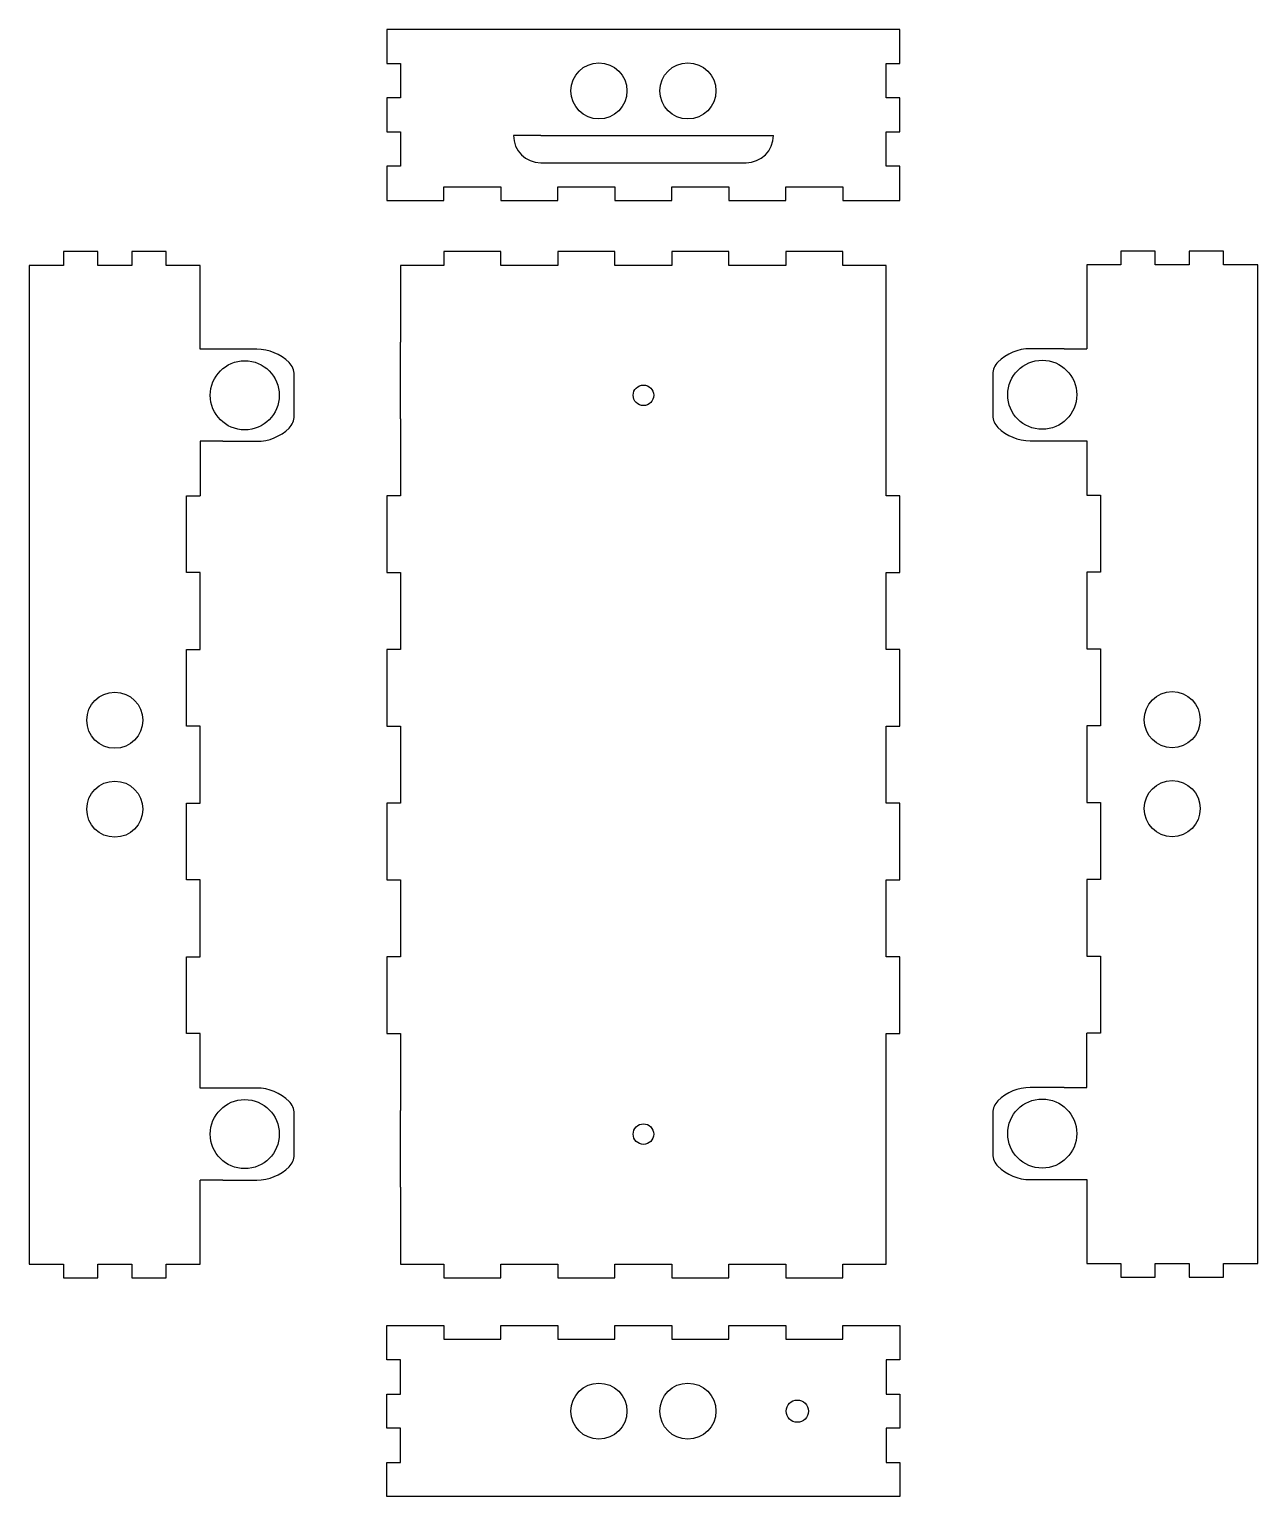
# Model space of a CAD drawing. Extents: x -180 to 180, y -214 to 215.
import ezdxf

# ---------------------------------------------------------------- set-up
doc = ezdxf.new("R2010")
doc.units = 0
doc.header["$MEASUREMENT"] = 0
doc.layers.add('MODELSKETCH_VISIBLE', color=7, linetype='CONTINUOUS')

msp = doc.modelspace()

# ---------------------------------------------------------------- linework, layer by layer
at = {"layer": 'MODELSKETCH_VISIBLE'}
for p, q in [((-75, 215), (-75, 205)), ((-71, 215), (-75, 215)), ((71, 215), (-71, 215)), ((75, 215), (71, 215)), ((75, 205), (75, 215)), ((-75, 205), (-71, 205)), ((-71, 205), (-71, 195)), ((71, 195), (71, 205)), ((71, 205), (75, 205)), ((-75, 195), (-75, 185)), ((-71, 195), (-75, 195)), ((75, 195), (71, 195)), ((75, 185), (75, 195)), ((-75, 185), (-71, 185)), ((-71, 185), (-71, 175)), ((71, 175), (71, 185)), ((71, 185), (75, 185)), ((-30, 184), (-38, 184)), ((-30, 184), (30, 184)), ((30, 184), (38, 184)), ((-30, 176), (30, 176)), ((-75, 175), (-75, 165)), ((-71, 175), (-75, 175)), ((75, 175), (71, 175)), ((75, 165), (75, 175)), ((-58.33, 165), (-58.33, 169)), ((-58.33, 169), (-41.67, 169)), ((-41.67, 169), (-41.67, 165)), ((-25, 165), (-25, 169)), ((-25, 169), (-8.33, 169)), ((-8.33, 169), (-8.33, 165)), ((8.33, 165), (8.33, 169)), ((8.33, 169), (25, 169)), ((25, 169), (25, 165)), ((41.67, 165), (41.67, 169)), ((41.67, 169), (58.33, 169)), ((58.33, 169), (58.33, 165)), ((-75, 165), (-58.33, 165)), ((-41.67, 165), (-25, 165)), ((-8.33, 165), (8.33, 165)), ((25, 165), (41.67, 165)), ((58.33, 165), (75, 165)), ((139.62, 150.16), (139.62, 146.16)), ((149.62, 150.16), (139.62, 150.16)), ((149.62, 146.16), (149.62, 150.16)), ((159.62, 150.16), (159.62, 146.16)), ((169.62, 150.16), (159.62, 150.16)), ((169.62, 146.16), (169.62, 150.16)), ((-169.57, 146), (-179.57, 146)), ((-179.57, 146), (-179.57, -146)), ((-169.57, 150), (-169.57, 146)), ((-159.57, 150), (-169.57, 150)), ((-159.57, 146), (-159.57, 150)), ((-149.57, 146), (-159.57, 146)), ((-149.57, 150), (-149.57, 146)), ((-139.57, 150), (-149.57, 150)), ((-139.57, 146), (-139.57, 150)), ((-129.57, 146), (-139.57, 146)), ((-129.57, 123.54), (-129.57, 146)), ((-71, 146), (-71, 123.54)), ((-58.33, 146), (-71, 146)), ((-58.33, 150), (-58.33, 146)), ((-41.67, 150), (-58.33, 150)), ((-41.67, 146), (-41.67, 150)), ((-25, 146), (-41.67, 146)), ((-25, 150), (-25, 146)), ((-8.33, 150), (-25, 150)), ((-8.33, 146), (-8.33, 150)), ((8.33, 146), (-8.33, 146)), ((8.33, 150), (8.33, 146)), ((25, 150), (8.33, 150)), ((25, 146), (25, 150)), ((41.67, 146), (25, 146)), ((58.33, 150), (41.67, 150)), ((41.67, 150), (41.67, 146)), ((58.33, 146), (58.33, 150)), ((71, 146), (58.33, 146)), ((71, 123.54), (71, 146)), ((129.62, 146.16), (129.62, 123.7)), ((139.62, 146.16), (129.62, 146.16)), ((159.62, 146.16), (149.62, 146.16)), ((179.62, 146.16), (169.62, 146.16)), ((179.62, -145.84), (179.62, 146.16)), ((-129.57, 121.45), (-129.57, 123.54)), ((-123, 121.45), (-129.57, 121.45)), ((-113.07, 121.45), (-123, 121.45)), ((-71, 101.08), (-71, 123.54)), ((71, 101.08), (71, 123.54)), ((123.05, 121.61), (113.12, 121.61)), ((123.05, 121.61), (129.62, 121.61)), ((129.62, 123.7), (129.62, 121.61)), ((-102.13, 101.99), (-102.13, 114.01)), ((102.18, 114.18), (102.18, 102.15)), ((-71, 101.08), (-71, 78.61)), ((71, 78.61), (71, 101.08)), ((-129.57, 94.55), (-129.57, 78.61)), ((-123, 94.55), (-129.57, 94.55)), ((-123, 94.55), (-113.07, 94.55)), ((113.12, 94.71), (123.05, 94.71)), ((123.05, 94.71), (129.62, 94.71)), ((129.62, 94.71), (129.62, 78.78)), ((-133.57, 78.61), (-129.57, 78.61)), ((-133.57, 56.15), (-133.57, 78.61)), ((-75, 78.61), (-75, 56.15)), ((-71, 78.61), (-75, 78.61)), ((75, 78.61), (71, 78.61)), ((75, 56.15), (75, 78.61)), ((129.62, 78.78), (133.62, 78.78)), ((133.62, 78.78), (133.62, 56.31)), ((-129.57, 56.15), (-133.57, 56.15)), ((-129.57, 33.69), (-129.57, 56.15)), ((-75, 56.15), (-71, 56.15)), ((-71, 56.15), (-71, 33.69)), ((71, 33.69), (71, 56.15)), ((71, 56.15), (75, 56.15)), ((129.62, 56.31), (129.62, 33.85)), ((133.62, 56.31), (129.62, 56.31)), ((-133.57, 33.69), (-129.57, 33.69)), ((-133.57, 11.23), (-133.57, 33.69)), ((-75, 33.69), (-75, 11.23)), ((-71, 33.69), (-75, 33.69)), ((75, 33.69), (71, 33.69)), ((75, 11.23), (75, 33.69)), ((129.62, 33.85), (133.62, 33.85)), ((133.62, 33.85), (133.62, 11.39)), ((-129.57, 11.23), (-133.57, 11.23)), ((-129.57, -11.23), (-129.57, 11.23)), ((-75, 11.23), (-71, 11.23)), ((-71, 11.23), (-71, -11.23)), ((71, -11.23), (71, 11.23)), ((71, 11.23), (75, 11.23)), ((129.62, 11.39), (129.62, -11.07)), ((133.62, 11.39), (129.62, 11.39)), ((-133.57, -33.69), (-133.57, -11.23)), ((-133.57, -11.23), (-129.57, -11.23)), ((-75, -11.23), (-75, -33.69)), ((-71, -11.23), (-75, -11.23)), ((75, -11.23), (71, -11.23)), ((75, -33.69), (75, -11.23)), ((129.62, -11.07), (133.62, -11.07)), ((133.62, -11.07), (133.62, -33.53)), ((-129.57, -33.69), (-133.57, -33.69)), ((-129.57, -56.15), (-129.57, -33.69)), ((-75, -33.69), (-71, -33.69)), ((-71, -33.69), (-71, -56.15)), ((71, -56.15), (71, -33.69)), ((71, -33.69), (75, -33.69)), ((129.62, -33.53), (129.62, -55.99)), ((133.62, -33.53), (129.62, -33.53)), ((-133.57, -78.62), (-133.57, -56.15)), ((-133.57, -56.15), (-129.57, -56.15)), ((-75, -56.15), (-75, -78.62)), ((-71, -56.15), (-75, -56.15)), ((75, -56.15), (71, -56.15)), ((75, -78.62), (75, -56.15)), ((129.62, -55.99), (133.62, -55.99)), ((133.62, -55.99), (133.62, -78.45)), ((-129.57, -78.62), (-133.57, -78.62)), ((-129.57, -94.55), (-129.57, -78.62)), ((-75, -78.62), (-71, -78.62)), ((-71, -78.62), (-71, -101.08)), ((71, -101.08), (71, -78.62)), ((71, -78.62), (75, -78.62)), ((129.62, -94.39), (129.62, -78.45)), ((133.62, -78.45), (129.62, -78.45)), ((-123, -94.55), (-129.57, -94.55)), ((-113.07, -94.55), (-123, -94.55)), ((123.05, -94.39), (113.12, -94.39)), ((123.05, -94.39), (129.62, -94.39)), ((-102.13, -114.01), (-102.13, -101.99)), ((-71, -123.54), (-71, -101.08)), ((71, -123.54), (71, -101.08)), ((102.18, -101.82), (102.18, -113.85)), ((-129.57, -123.54), (-129.57, -121.45)), ((-123, -121.45), (-129.57, -121.45)), ((-129.57, -146), (-129.57, -123.54)), ((-123, -121.45), (-113.07, -121.45)), ((-71, -123.54), (-71, -146)), ((71, -146), (71, -123.54)), ((113.12, -121.29), (123.05, -121.29)), ((123.05, -121.29), (129.62, -121.29)), ((129.62, -121.29), (129.62, -123.38)), ((129.62, -123.38), (129.62, -145.84)), ((129.62, -145.84), (139.62, -145.84)), ((139.62, -145.84), (139.62, -149.84)), ((149.62, -145.84), (159.62, -145.84)), ((149.62, -149.84), (149.62, -145.84)), ((159.62, -145.84), (159.62, -149.84)), ((169.62, -145.84), (179.62, -145.84)), ((169.62, -149.84), (169.62, -145.84)), ((-179.57, -146), (-169.57, -146)), ((-169.57, -146), (-169.57, -150)), ((-169.57, -150), (-159.57, -150)), ((-159.57, -150), (-159.57, -146)), ((-159.57, -146), (-149.57, -146)), ((-149.57, -146), (-149.57, -150)), ((-149.57, -150), (-139.57, -150)), ((-139.57, -150), (-139.57, -146)), ((-139.57, -146), (-129.57, -146)), ((-71, -146), (-58.33, -146)), ((-58.33, -146), (-58.33, -150)), ((-58.33, -150), (-41.67, -150)), ((-41.67, -146), (-25, -146)), ((-41.67, -150), (-41.67, -146)), ((-25, -146), (-25, -150)), ((-25, -150), (-8.33, -150)), ((-8.33, -150), (-8.33, -146)), ((-8.33, -146), (8.33, -146)), ((8.33, -146), (8.33, -150)), ((8.33, -150), (25, -150)), ((25, -150), (25, -146)), ((25, -146), (41.67, -146)), ((41.67, -146), (41.67, -150)), ((41.67, -150), (58.33, -150)), ((58.33, -150), (58.33, -146)), ((58.33, -146), (71, -146)), ((139.62, -149.84), (149.62, -149.84)), ((159.62, -149.84), (169.62, -149.84)), ((-75, -174), (-75, -164)), ((-75, -164), (-58.33, -164)), ((-58.33, -164), (-58.33, -168)), ((-41.67, -168), (-41.67, -164)), ((-41.67, -164), (-25, -164)), ((-25, -164), (-25, -168)), ((-8.33, -164), (8.33, -164)), ((-8.33, -168), (-8.33, -164)), ((8.33, -164), (8.33, -168)), ((25, -164), (41.67, -164)), ((25, -168), (25, -164)), ((41.67, -164), (41.67, -168)), ((58.33, -164), (75, -164)), ((58.33, -168), (58.33, -164)), ((75, -164), (75, -174)), ((-58.33, -168), (-41.67, -168)), ((-25, -168), (-8.33, -168)), ((8.33, -168), (25, -168)), ((41.67, -168), (58.33, -168)), ((-71, -174), (-75, -174)), ((-71, -184), (-71, -174)), ((71, -174), (71, -184)), ((75, -174), (71, -174)), ((-75, -194), (-75, -184)), ((-75, -184), (-71, -184)), ((71, -184), (75, -184)), ((75, -184), (75, -194)), ((-71, -194), (-75, -194)), ((-71, -204), (-71, -194)), ((71, -194), (71, -204)), ((75, -194), (71, -194)), ((-75, -214), (-75, -204)), ((-75, -204), (-71, -204)), ((71, -204), (75, -204)), ((75, -204), (75, -214)), ((-71, -214), (-75, -214)), ((71, -214), (-71, -214)), ((75, -214), (71, -214))]:
    msp.add_line(p, q, dxfattribs=at)
for centre, radius in [((-13, 197), 8.2), ((13, 197), 8.2), ((-116.57, 108), 10.1), ((116.62, 108.16), 10.1), ((0, 108), 3), ((-154.57, 13), 8.2), ((154.62, 13.16), 8.2), ((-154.57, -13), 8.2), ((154.62, -12.84), 8.2), ((-116.57, -108), 10.1), ((116.62, -107.84), 10.1), ((0, -108), 3), ((-13, -189), 8.2), ((13, -189), 8.2), ((45, -189), 3.25)]:
    msp.add_circle(centre, radius, dxfattribs=at)
for centre, radius, start, end in [((-30, 184), 8, 180, 270), ((30, 184), 8, 270, 0), ((-113.07, 108), 13.45, 45.3838, 90), ((113.12, 108.16), 13.45, 90, 134.6162), ((-107.13, 114.01), 5, 0, 45.3838), ((107.18, 114.18), 5, 134.6162, 180), ((-107.13, 101.99), 5, 314.6162, 0), ((107.18, 102.15), 5, 180, 225.3838), ((-113.07, 108), 13.45, 270, 314.6162), ((113.12, 108.16), 13.45, 225.3838, 270), ((-113.07, -108), 13.45, 45.3838, 90), ((-107.13, -101.99), 5, 0, 45.3838), ((107.18, -101.82), 5, 134.6162, 180), ((113.12, -107.84), 13.45, 90, 134.6162), ((-107.13, -114.01), 5, 314.6162, 0), ((107.18, -113.85), 5, 180, 225.3838), ((-113.07, -108), 13.45, 270, 314.6162), ((113.12, -107.84), 13.45, 225.3838, 270)]:
    msp.add_arc(centre, radius, start, end, dxfattribs=at)

doc.saveas('drawing.dxf')
